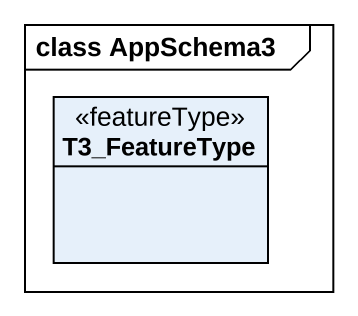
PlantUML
@startuml
mainframe class AppSchema3
hide circle
hide empty members
class T3_FeatureType <<featureType>>
@enduml
